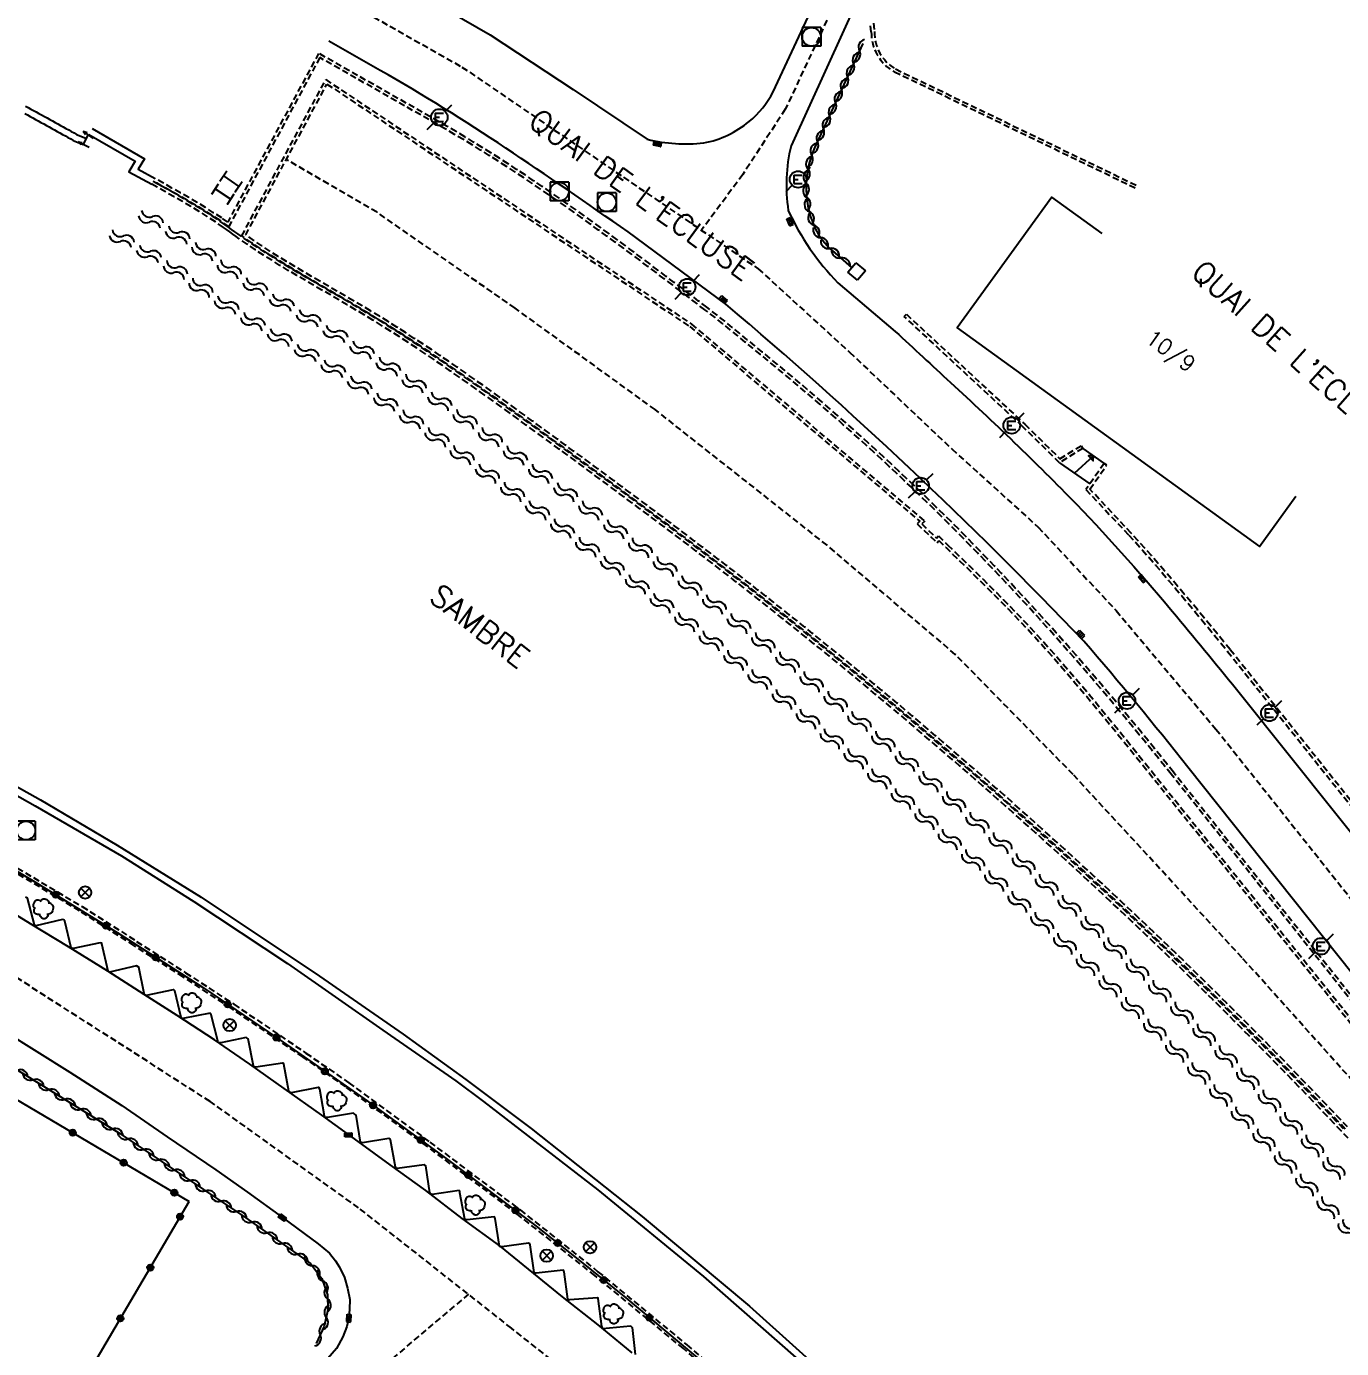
# Model space of a CAD drawing. Header units: millimetres. Extents: x 183999 to 185000, y 128000 to 129001.
# Drawn here: x 184209.9 to 184315.8, y 128751.6 to 128858.1 of the extents above; entities that cross this region are included whole.
import ezdxf
from ezdxf.enums import TextEntityAlignment as Align

# ---------------------------------------------------------------- set-up
doc = ezdxf.new("R2010")
doc.units = ezdxf.units.MM
doc.linetypes.add('DASHED', pattern=[0.75, 0.5, -0.25])
doc.layers.get('0').update_dxf_attribs({"linetype": 'CONTINUOUS'})
for name, color, linetype in [('W0001', 6, 'DASHED'), ('W0008', 7, 'CONTINUOUS'), ('W0100', 7, 'CONTINUOUS'), ('W0105', 7, 'CONTINUOUS'), ('W0112', 1, 'DASHED'), ('W0211', 2, 'CONTINUOUS'), ('W0300', 7, 'CONTINUOUS'), ('W0310', 3, 'CONTINUOUS'), ('W0322', 7, 'CONTINUOUS'), ('W0400', 7, 'CONTINUOUS'), ('W0420', 7, 'CONTINUOUS'), ('W0469', 7, 'CONTINUOUS'), ('W0471', 7, 'CONTINUOUS'), ('W0500', 5, 'DASHED'), ('W0511', 5, 'CONTINUOUS'), ('W0989', 7, 'CONTINUOUS'), ('W0991', 7, 'CONTINUOUS'), ('W1474', 7, 'CONTINUOUS')]:
    doc.layers.add(name, color=color, linetype=linetype)
doc.styles.get("Standard").update_dxf_attribs({"font": 'romans.shx', "width": 0.85})

# ---------------------------------------------------------------- blocks, each defined once
blk = doc.blocks.new('T471')
for p, q in [((-0.333334, 0.333334), (-0.333334, -0.333334)), ((-0.333334, 0.333334), (0.333334, 0.333334)), ((-0.333334, 0), (0, 0)), ((0.500001, 0.500001), (1.000002, 1.000002)), ((-0.500001, -0.500001), (-1.000002, -1.000002)), ((-0.333334, -0.333334), (0.333334, -0.333334))]:
    blk.add_line(p, q)
blk.add_ellipse((0, 0), major_axis=(0.471405, 0.471405), ratio=1, start_param=5.4977871438, end_param=11.780972451)
blk = doc.blocks.new('t112o')
at = {"color": 0, "linetype": 'Continuous'}
for p, q in [((-0.5, 0.5), (0.5, 0.5)), ((-0.5, -0.5), (-0.5, 0.5)), ((0.5, 0.5), (0.5, -0.5)), ((0.5, -0.5), (-0.5, -0.5))]:
    blk.add_line(p, q, dxfattribs=at)
blk = doc.blocks.new('T400')
for p, q in [((-0.15, 0.3), (0.15, 0.3)), ((-0.15, -0.25), (-0.15, 0.3)), ((-0.15, 0.15), (0.15, 0.15)), ((-0.15, 0), (0.15, 0)), ((0.15, 0.3), (0.15, -0.25)), ((-0.15, -0.15), (0.15, -0.15)), ((-0.15, -0.25), (-0.15, -0.3)), ((-0.15, -0.3), (0.15, -0.3)), ((0.15, -0.3), (0.15, -0.25))]:
    blk.add_line(p, q)
blk = doc.blocks.new('T420')
for p, q in [((0.75, 0.75), (-0.75, 0.75)), ((-0.75, 0.75), (-0.75, -0.75)), ((0.75, 0.75), (0.75, -0.75)), ((0.75, -0.75), (-0.75, -0.75))]:
    blk.add_line(p, q)
blk.add_ellipse((0, 0), major_axis=(-0.53, 0.53), ratio=1, start_param=3.926991, end_param=10.210176)
blk = doc.blocks.new('t310o')
at = {"color": 0, "linetype": 'Continuous'}
for centre, start, end in [((-0.5, 0.38), 216.8699, 323.1304), ((0.5, -0.37), 36.8699, 143.1303)]:
    blk.add_arc(centre, 0.625, start, end, dxfattribs=at)
blk = doc.blocks.new('t500o')
at = {"color": 0, "linetype": 'Continuous'}
for centre, start, end in [((-0.5, 0.625), 216.8699, 323.1301), ((0.5, -0.125), 36.8699, 143.1301), ((0.5, -0.625), 36.8699, 143.1301), ((-0.5, 0.125), 216.8699, 323.1301)]:
    blk.add_arc(centre, 0.625, start, end, dxfattribs=at)
blk = doc.blocks.new('t105o')
for p, q in [((-0.5, 0), (0.5, 0)), ((0.5, 0), (0.2, 0.1)), ((0.5, 0), (0.2, -0.1))]:
    blk.add_line(p, q)
blk = doc.blocks.new('T300')
for p, q in [((-0.8, 0.51), (-0.86, 0.34)), ((-0.86, 0.34), (-0.86, 0.17)), ((-0.86, 0.17), (-0.74, 0.06)), ((-0.69, 0.63), (-0.8, 0.51)), ((-0.8, -0.06), (-0.74, 0.06)), ((-0.74, 0.06), (-0.69, 0.11)), ((-0.57, 0.69), (-0.69, 0.63)), ((-0.46, 0.69), (-0.57, 0.69)), ((-0.29, 0.63), (-0.46, 0.69)), ((-0.29, 0.63), (-0.17, 0.74)), ((-0.23, 0.57), (-0.29, 0.63)), ((-0.17, 0.74), (-0.06, 0.8)), ((-0.06, 0.8), (0.06, 0.8)), ((0.06, 0.8), (0.23, 0.74)), ((0.23, 0.74), (0.34, 0.63)), ((0.34, 0.63), (0.4, 0.51)), ((0.46, 0.46), (0.34, 0.46)), ((0.4, 0.51), (0.4, 0.46)), ((0.57, 0.4), (0.46, 0.46)), ((0.57, 0.4), (0.69, 0.29)), ((0.69, 0.29), (0.74, 0.17)), ((0.74, 0.06), (0.69, -0.17)), ((0.74, 0.17), (0.74, 0.06)), ((-0.8, -0.17), (-0.8, -0.06)), ((-0.8, -0.23), (-0.8, -0.17)), ((-0.74, -0.34), (-0.8, -0.23)), ((-0.69, -0.4), (-0.74, -0.34)), ((-0.51, -0.46), (-0.69, -0.4)), ((-0.4, -0.46), (-0.51, -0.46)), ((-0.4, -0.46), (-0.34, -0.46)), ((-0.34, -0.46), (-0.34, -0.4)), ((-0.34, -0.51), (-0.34, -0.46)), ((-0.29, -0.63), (-0.34, -0.51)), ((-0.17, -0.74), (-0.29, -0.63)), ((-0.06, -0.8), (-0.17, -0.74)), ((0.06, -0.8), (-0.06, -0.8)), ((0.17, -0.74), (0.06, -0.8)), ((0.23, -0.69), (0.17, -0.74)), ((0.29, -0.46), (0.23, -0.46)), ((0.29, -0.63), (0.23, -0.69)), ((0.46, -0.4), (0.29, -0.46)), ((0.34, -0.51), (0.29, -0.63)), ((0.34, -0.51), (0.34, -0.46)), ((0.57, -0.34), (0.46, -0.4)), ((0.63, -0.29), (0.57, -0.34)), ((0.69, -0.17), (0.63, -0.29))]:
    blk.add_line(p, q)
blk = doc.blocks.new('T469')
at = {"color": 0, "linetype": 'Continuous', "flags": 128}
for points in [[(-0.35, 0.35), (0.35, -0.35)], [(-0.35, -0.35), (0.35, 0.35)]]:
    blk.add_lwpolyline(points, dxfattribs=at)
at = {"color": 0, "linetype": 'Continuous'}
blk.add_circle((0, 0), 0.5, dxfattribs=at)
blk = doc.blocks.new('t322o')
at = {"color": 0, "linetype": 'Continuous'}
for radius in [0.25, 0.15]:
    blk.add_circle((0, 0), radius, dxfattribs=at)
blk = doc.blocks.new('T1474')
at = {"color": 0, "linetype": 'Continuous', "flags": 128}
for points in [[(-0.75, -0.5), (-0.75, 0.5)], [(-0.75, 0), (0.75, 0)], [(0.75, 0), (0.75, -0.5), (0.75, 0.5)]]:
    blk.add_lwpolyline(points, dxfattribs=at)

msp = doc.modelspace()

# ---------------------------------------------------------------- linework, layer by layer
at = {"layer": 'W0001'}
for points in [[(184314.49, 128919.91), (184310.42, 128911.33), (184303.4, 128902.4), (184287.85, 128884.63), (184285.46, 128881.52), (184283.55, 128878.33), (184275.65, 128861.28), (184271.03, 128851.4), (184267.6, 128846.14), (184264.28, 128841.66)], [(184235.94, 128859.93), (184245, 128854.8), (184258.01, 128845.92), (184268.85, 128838.56), (184276.21, 128831.84), (184284.45, 128824.04), (184291.39, 128817.76), (184297.67, 128811.04), (184305.69, 128801.51), (184319.13, 128784.62), (184347.96, 128748.44), (184356.64, 128738.34), (184375.15, 128714.84), (184400.56, 128682.94), (184420.78, 128656.94), (184439.09, 128633.04), (184452.79, 128609.54), (184469.1, 128582.44), (184483.21, 128559.94), (184486.48, 128554.71)], [(184391.01, 128675.86), (184385.61, 128684.92), (184380.99, 128691.84), (184374.24, 128702.41), (184367.14, 128712.88), (184352.12, 128731.08), (184342.26, 128743.78), (184327.25, 128761.44), (184307.8, 128783.1), (184294.21, 128797.84), (184284.71, 128807.52), (184274.4, 128816.3), (184260.55, 128827.22), (184249.27, 128835.39), (184238.16, 128843.11), (184230.86, 128847.36)], [(184304.71, 128699.7), (184297.12, 128708.38), (184285.21, 128721.09), (184272.77, 128733.27), (184260.95, 128743.78), (184248.99, 128753.28), (184236.68, 128762.97), (184224.73, 128771.53), (184207.43, 128782.6), (184188.62, 128793.14), (184173.48, 128800.7), (184154.96, 128809.02), (184132.91, 128817.47), (184121.56, 128821.22), (184108.35, 128824.65), (184097.59, 128826.13), (184088.28, 128826.45), (184078.25, 128826), (184071.45, 128824.19), (184066.44, 128821.64), (184063.57, 128819.49)], [(184245.53, 128756.01), (184238.17, 128749.81), (184231.08, 128744.36), (184215.44, 128733.63), (184199.67, 128722.83), (184188.3, 128715.02), (184178.96, 128708.41), (184174.27, 128703.28), (184171.1, 128696.86), (184169.79, 128690.24), (184171.24, 128682.35), (184174.5, 128674.41), (184185.27, 128667.36), (184191.39, 128658.69), (184194.3, 128651.97), (184193.6, 128649.38), (184194.33, 128643.9)]]:
    msp.add_lwpolyline(points, dxfattribs=at)
at = {"layer": 'W0008', "flags": 128}
for points in [[(184237.6, 128862.98), (184247.27, 128857.38), (184253.95, 128853), (184259.92, 128848.98, 0.0854), (184264.47, 128848.69, 0.1283), (184268.11, 128850.42, 0.1117), (184270.04, 128852.8), (184274.38, 128862.08)], [(184277.12, 128860.81), (184271.49, 128848.46, 0.0985), (184271.27, 128843.26, 0.087), (184275.27, 128837.43), (184279.88, 128833.52, -0.0004), (184284.32, 128829.41, -0.014), (184294.47, 128819.61, -0.0174), (184302.53, 128810.59, -0.0041), (184307.66, 128804.33), (184369.07, 128727.46), (184393.76, 128697.41), (184395.97, 128694.64), (184425.19, 128657.15)], [(184340.79, 128749.06), (184353.8, 128732.84, 0.2807), (184355.1, 128732.6, 0.2195), (184356.21, 128733.43, 0.2705), (184356.03, 128735.27), (184354.53, 128737.14), (184353.11, 128736.06), (184319.18, 128778.68), (184303.43, 128798.43, 0.0121), (184295.06, 128808.58, 0.0264), (184266.25, 128835.72), (184258.37, 128841.52, 0.0062), (184248.52, 128848.28, 0.0171), (184238.42, 128854.53), (184234.29, 128856.88)]]:
    msp.add_lwpolyline(points, format="xyb", dxfattribs=at)
at = {"layer": 'W0008'}
for points in [[(184134.36, 128830.43), (184139.3, 128828.62), (184147.9, 128825.45), (184158.31, 128821.46), (184167.79, 128817.49), (184177.05, 128813.27), (184184.45, 128809.72), (184193.02, 128805.23), (184201.35, 128800.57), (184210.64, 128795.34), (184217.6, 128791.31), (184223.42, 128787.64), (184230.95, 128782.65), (184238.63, 128777.27), (184244.5, 128773.18), (184246.73, 128771.52), (184255.93, 128764.41), (184264.44, 128757.44), (184273.4, 128749.57), (184280.35, 128743.17), (184288.38, 128735.29), (184295.67, 128727.89), (184300.59, 128722.73), (184304.64, 128718.34)], [(184256.25, 128753.41), (184255.97, 128755.66), (184255.96, 128755.7), (184255.9, 128755.73), (184253.66, 128755.56), (184253.59, 128755.52), (184253.52, 128755.61), (184253.22, 128757.82), (184253.2, 128757.88), (184253.15, 128757.94), (184250.97, 128757.71), (184250.88, 128757.7), (184250.8, 128757.77), (184250.48, 128759.98), (184250.45, 128760.08), (184250.36, 128760.12), (184248.22, 128759.84), (184248.09, 128759.82), (184248.03, 128759.89), (184247.66, 128762.11), (184247.64, 128762.17), (184247.58, 128762.24), (184245.42, 128762.01), (184245.3, 128762), (184245.24, 128762.07), (184244.82, 128764.18), (184244.83, 128764.3), (184244.78, 128764.37), (184242.6, 128764.05), (184242.46, 128764.11), (184242.42, 128764.17), (184242.08, 128766.36), (184242, 128766.41), (184241.95, 128766.42), (184239.78, 128766.15), (184239.7, 128766.16), (184239.64, 128766.24), (184239.25, 128768.44), (184239.23, 128768.51), (184239.12, 128768.54), (184236.98, 128768.2), (184236.93, 128768.2), (184236.84, 128768.25), (184236.47, 128770.42), (184236.32, 128770.53), (184236.28, 128770.58), (184234.17, 128770.24), (184233.99, 128770.25), (184233.94, 128770.34), (184233.55, 128772.53), (184233.49, 128772.65), (184233.41, 128772.66), (184231.24, 128772.24), (184231.15, 128772.3), (184231.05, 128772.37), (184230.67, 128774.53), (184230.61, 128774.61), (184230.56, 128774.62), (184228.41, 128774.3), (184228.29, 128774.31), (184228.21, 128774.41), (184227.8, 128776.57), (184227.72, 128776.63), (184227.64, 128776.67), (184225.58, 128776.24), (184225.41, 128776.25), (184225.35, 128776.31), (184225.34, 128776.42), (184224.81, 128778.5), (184224.77, 128778.59), (184224.73, 128778.63), (184222.52, 128778.21), (184222.42, 128778.22), (184222.4, 128778.3), (184221.89, 128780.45), (184221.8, 128780.52), (184221.74, 128780.53), (184219.59, 128780.07), (184219.48, 128780.11), (184219.42, 128780.21), (184218.98, 128782.34), (184218.94, 128782.38), (184218.81, 128782.44), (184216.63, 128781.95), (184216.58, 128781.97), (184216.53, 128782.02), (184216.02, 128784.21), (184216, 128784.28), (184215.88, 128784.31), (184213.71, 128783.85), (184213.59, 128783.88), (184213.55, 128783.91), (184213.03, 128786.05), (184212.96, 128786.14), (184212.84, 128786.19), (184210.7, 128785.68), (184210.63, 128785.68), (184210.58, 128785.74), (184210.02, 128787.9), (184209.98, 128787.93), (184209.87, 128787.99)], [(184258.71, 128751.29), (184255.97, 128753.55), (184253.1, 128755.81), (184248.04, 128759.9), (184245.01, 128762.12), (184242.09, 128764.36), (184239.23, 128766.42), (184236.65, 128768.31), (184233.71, 128770.42), (184230.69, 128772.58), (184227.93, 128774.53), (184225.08, 128776.5), (184222.07, 128778.45), (184219.42, 128780.13), (184216.5, 128782.02), (184213.32, 128783.98), (184210.26, 128785.84), (184207.97, 128787.25)], [(184208.12, 128777.21), (184213.43, 128773.89), (184217.61, 128771.22), (184221.27, 128768.69), (184225.18, 128766.03), (184227.73, 128764.22), (184230.54, 128762.2), (184233.41, 128760.06), (184234.33, 128759.32), (184234.83, 128758.7), (184235.14, 128758.2), (184235.55, 128757.37), (184235.78, 128756.51), (184235.96, 128755.58), (184235.95, 128754.82), (184235.89, 128754.09), (184235.72, 128753.42), (184235.42, 128752.6), (184234.9, 128751.65), (184234.21, 128750.83), (184233.23, 128750.08), (184226.54, 128745.41), (184218.45, 128739.88), (184208.85, 128733.31)], [(184256.25, 128753.41), (184256.28, 128753.3), (184256.32, 128753.26), (184258.56, 128753.47), (184258.6, 128753.45), (184258.71, 128753.35), (184258.95, 128751.17)]]:
    msp.add_lwpolyline(points, dxfattribs=at)
at = {"layer": 'W0100'}
msp.add_line((184294.97, 128824.1), (184296.7, 128822.88), dxfattribs=at)
at = {"layer": 'W0100', "flags": 128}
for points in [[(184214.54, 128848.55), (184214.92, 128849.34)], [(184296.54, 128841.4), (184292.49, 128844.33), (184284.87, 128833.8), (184309.19, 128816.2), (184312.12, 128820.25)], [(184293.1, 128822.95), (184295.54, 128821.24)]]:
    msp.add_lwpolyline(points, dxfattribs=at)
at = {"layer": 'W0100'}
msp.add_lwpolyline([(184294.32, 128822.1), (184295.83, 128823.49), (184295.43, 128823.51), (184295.82, 128823.09), (184295.83, 128823.49)], dxfattribs=at)
at = {"layer": 'W0112'}
for points in [[(184299.19, 128845.05), (184279.78, 128854.42, -0.268623), (184277.95, 128857.63), (184277.88, 128858.33)], [(184278.14, 128858.33), (184278.2, 128857.65, 0.268909), (184279.9, 128854.64), (184299.29, 128845.28)]]:
    msp.add_lwpolyline(points, format="xyb", dxfattribs=at)
for points in [[(184337.81, 128752.96), (184302.08, 128797.89), (184301.57, 128798.52), (184301.06, 128799.16), (184300.55, 128799.79), (184300.04, 128800.42), (184299.52, 128801.05), (184299.01, 128801.68), (184298.49, 128802.31), (184297.97, 128802.93), (184297.44, 128803.55), (184296.92, 128804.18), (184296.39, 128804.8), (184295.87, 128805.41), (184295.34, 128806.03), (184294.8, 128806.65), (184294.27, 128807.26), (184293.73, 128807.87), (184293.19, 128808.48), (184292.65, 128809.09), (184292.11, 128809.69), (184291.56, 128810.29), (184291.02, 128810.9), (184290.47, 128811.5), (184289.92, 128812.09), (184289.36, 128812.69), (184288.81, 128813.28), (184288.25, 128813.87), (184287.69, 128814.46), (184287.11, 128815.06), (184286.53, 128815.66), (184285.95, 128816.26), (184285.37, 128816.85), (184284.78, 128817.44), (184284.19, 128818.03), (184283.6, 128818.62), (184283.01, 128819.2), (184282.41, 128819.78), (184281.81, 128820.36), (184281.21, 128820.94), (184280.61, 128821.51), (184280.01, 128822.08), (184279.4, 128822.65), (184278.79, 128823.22), (184278.18, 128823.78), (184277.56, 128824.34), (184276.94, 128824.9), (184276.32, 128825.45), (184275.7, 128826.01), (184275.08, 128826.56), (184274.45, 128827.1), (184273.82, 128827.65), (184273.23, 128828.16), (184272.63, 128828.66), (184272.03, 128829.17), (184271.44, 128829.67), (184270.84, 128830.17), (184270.23, 128830.67), (184269.63, 128831.17), (184269.03, 128831.67), (184268.42, 128832.16), (184267.81, 128832.66), (184267.21, 128833.15), (184266.6, 128833.65), (184265.99, 128834.14), (184265.39, 128834.63), (184264.56, 128835.26), (184263.9, 128835.76), (184263.25, 128836.26), (184262.59, 128836.76), (184261.94, 128837.26), (184261.28, 128837.76), (184260.62, 128838.25), (184259.97, 128838.75), (184259.31, 128839.24), (184258.65, 128839.73), (184257.99, 128840.22), (184257.33, 128840.71), (184256.67, 128841.19), (184256, 128841.68), (184255.34, 128842.16), (184254.67, 128842.64), (184254, 128843.11), (184253.33, 128843.59), (184252.66, 128844.06), (184251.98, 128844.52), (184251.31, 128844.98), (184250.63, 128845.44), (184249.95, 128845.9), (184249.26, 128846.35), (184248.58, 128846.8), (184247.89, 128847.24), (184247.2, 128847.68), (184246.5, 128848.11), (184245.81, 128848.54), (184245.11, 128848.96), (184244.4, 128849.38), (184243.69, 128849.8), (184242.98, 128850.2), (184233.55, 128855.56), (184226.23, 128841.96), (184225.53, 128842.44), (184224.88, 128842.86), (184224.22, 128843.27), (184223.56, 128843.68), (184222.89, 128844.07), (184222.21, 128844.46), (184221.53, 128844.84), (184220.85, 128845.22), (184220.17, 128845.6)], [(184344.5, 128744.95), (184302.27, 128798.04), (184301.76, 128798.68), (184301.25, 128799.32), (184300.74, 128799.95), (184300.23, 128800.58), (184299.72, 128801.21), (184299.2, 128801.84), (184298.68, 128802.47), (184298.16, 128803.09), (184297.64, 128803.72), (184297.11, 128804.34), (184296.58, 128804.96), (184296.06, 128805.58), (184295.52, 128806.19), (184294.99, 128806.81), (184294.46, 128807.42), (184293.92, 128808.04), (184293.38, 128808.64), (184292.84, 128809.25), (184292.29, 128809.86), (184291.75, 128810.46), (184291.2, 128811.07), (184290.65, 128811.67), (184290.1, 128812.26), (184289.54, 128812.86), (184288.99, 128813.45), (184288.43, 128814.04), (184287.87, 128814.63), (184287.29, 128815.24), (184286.71, 128815.83), (184286.13, 128816.43), (184285.54, 128817.03), (184284.96, 128817.62), (184284.37, 128818.21), (184283.78, 128818.79), (184283.18, 128819.38), (184282.59, 128819.96), (184281.99, 128820.54), (184281.39, 128821.12), (184280.78, 128821.69), (184280.18, 128822.26), (184279.57, 128822.83), (184278.96, 128823.4), (184278.34, 128823.96), (184277.73, 128824.53), (184277.11, 128825.08), (184276.49, 128825.64), (184275.87, 128826.19), (184275.24, 128826.74), (184274.61, 128827.29), (184273.98, 128827.84), (184273.39, 128828.35), (184272.79, 128828.85), (184272.2, 128829.36), (184271.6, 128829.86), (184270.99, 128830.36), (184270.39, 128830.86), (184269.79, 128831.36), (184269.18, 128831.86), (184268.58, 128832.36), (184267.97, 128832.85), (184267.36, 128833.35), (184266.76, 128833.84), (184266.15, 128834.33), (184265.54, 128834.83), (184264.71, 128835.46), (184264.05, 128835.96), (184263.4, 128836.46), (184262.74, 128836.96), (184262.09, 128837.46), (184261.43, 128837.95), (184260.77, 128838.45), (184260.12, 128838.95), (184259.46, 128839.44), (184258.8, 128839.93), (184258.14, 128840.42), (184257.48, 128840.91), (184256.81, 128841.4), (184256.15, 128841.88), (184255.48, 128842.36), (184254.81, 128842.84), (184254.15, 128843.32), (184253.47, 128843.79), (184252.8, 128844.26), (184252.13, 128844.73), (184251.45, 128845.19), (184250.77, 128845.65), (184250.09, 128846.11), (184249.4, 128846.56), (184248.71, 128847.01), (184248.02, 128847.45), (184247.33, 128847.89), (184246.63, 128848.32), (184245.94, 128848.75), (184245.23, 128849.18), (184244.53, 128849.6), (184243.82, 128850.01), (184243.11, 128850.42), (184233.46, 128855.9), (184226.14, 128842.32), (184225.67, 128842.65), (184225.01, 128843.07), (184224.35, 128843.49), (184223.69, 128843.89), (184223.01, 128844.29), (184222.34, 128844.68), (184221.65, 128845.06), (184220.97, 128845.44), (184220.29, 128845.82)], [(184316.11, 128769.31), (184315.55, 128769.9), (184314.98, 128770.5), (184314.42, 128771.09), (184313.85, 128771.68), (184313.28, 128772.27), (184312.71, 128772.86), (184312.14, 128773.45), (184311.57, 128774.04), (184311, 128774.62), (184310.43, 128775.21), (184309.85, 128775.79), (184309.28, 128776.38), (184308.7, 128776.96), (184308.12, 128777.54), (184307.54, 128778.12), (184306.96, 128778.7), (184306.38, 128779.28), (184305.8, 128779.85), (184305.22, 128780.43), (184304.63, 128781), (184304.05, 128781.57), (184303.46, 128782.15), (184302.87, 128782.72), (184302.28, 128783.29), (184301.69, 128783.85), (184301.1, 128784.42), (184300.51, 128784.98), (184299.92, 128785.54), (184299.33, 128786.1), (184298.74, 128786.66), (184298.15, 128787.22), (184297.55, 128787.78), (184296.96, 128788.33), (184296.36, 128788.88), (184295.76, 128789.44), (184295.16, 128789.99), (184294.56, 128790.54), (184293.96, 128791.09), (184293.36, 128791.64), (184292.75, 128792.18), (184292.15, 128792.73), (184291.54, 128793.27), (184290.94, 128793.82), (184290.33, 128794.36), (184289.72, 128794.9), (184289.11, 128795.44), (184288.5, 128795.98), (184287.89, 128796.52), (184287.28, 128797.05), (184286.67, 128797.59), (184286.05, 128798.12), (184285.44, 128798.66), (184284.82, 128799.19), (184284.2, 128799.72), (184283.59, 128800.25), (184282.97, 128800.78), (184282.35, 128801.31), (184281.73, 128801.84), (184281.11, 128802.36), (184280.49, 128802.88), (184279.88, 128803.4), (184279.26, 128803.91), (184278.65, 128804.43), (184278.03, 128804.94), (184277.42, 128805.45), (184276.8, 128805.97), (184276.18, 128806.48), (184275.56, 128806.98), (184274.94, 128807.49), (184274.32, 128808), (184273.69, 128808.5), (184273.07, 128809.01), (184272.45, 128809.51), (184271.82, 128810.01), (184271.19, 128810.52), (184270.57, 128811.01), (184269.94, 128811.51), (184269.31, 128812.01), (184268.68, 128812.51), (184268.05, 128813), (184267.42, 128813.49), (184266.78, 128813.98), (184266.14, 128814.48), (184265.5, 128814.97), (184264.86, 128815.46), (184264.22, 128815.95), (184263.58, 128816.44), (184262.93, 128816.93), (184262.29, 128817.42), (184261.64, 128817.91), (184261, 128818.39), (184260.35, 128818.88), (184259.7, 128819.36), (184259.05, 128819.84), (184258.4, 128820.32), (184257.75, 128820.81), (184257.1, 128821.29), (184256.45, 128821.77), (184255.8, 128822.25), (184255.15, 128822.73), (184254.5, 128823.2), (184253.84, 128823.68), (184253.19, 128824.16), (184252.54, 128824.64), (184251.88, 128825.12), (184251.21, 128825.61), (184250.54, 128826.1), (184249.87, 128826.59), (184249.2, 128827.07), (184248.52, 128827.56), (184247.85, 128828.05), (184247.17, 128828.53), (184246.5, 128829.01), (184245.82, 128829.49), (184245.14, 128829.97), (184244.46, 128830.44), (184243.77, 128830.91), (184243.09, 128831.38), (184242.4, 128831.84), (184241.71, 128832.3), (184241.02, 128832.76), (184240.32, 128833.21), (184239.62, 128833.65), (184238.92, 128834.09), (184238.21, 128834.53), (184237.51, 128834.96), (184236.83, 128835.36), (184236.16, 128835.76), (184235.48, 128836.15), (184234.8, 128836.55), (184234.12, 128836.94), (184233.44, 128837.33), (184232.76, 128837.73), (184232.09, 128838.13), (184231.41, 128838.53), (184230.74, 128838.94), (184230.07, 128839.35), (184229.41, 128839.77), (184228.75, 128840.2), (184228.09, 128840.64), (184227.27, 128841.21), (184234.04, 128853.79), (184263.48, 128834.11), (184282.26, 128818.23), (184282.02, 128818.02), (184283.21, 128816.88), (184283.35, 128817.06), (184284.11, 128816.32), (184284.68, 128815.78), (184285.24, 128815.23), (184285.8, 128814.69), (184286.36, 128814.14), (184286.92, 128813.59), (184287.47, 128813.04), (184288.03, 128812.49), (184288.58, 128811.93), (184289.13, 128811.37), (184289.67, 128810.81), (184290.21, 128810.25), (184290.75, 128809.68), (184291.29, 128809.09), (184291.83, 128808.5), (184292.36, 128807.91), (184292.89, 128807.32), (184293.41, 128806.72), (184293.93, 128806.12), (184294.45, 128805.52), (184294.97, 128804.91), (184295.48, 128804.3), (184295.99, 128803.69), (184296.49, 128803.08), (184297, 128802.46), (184297.5, 128801.85), (184298, 128801.23), (184298.51, 128800.61), (184299, 128799.99), (184299.5, 128799.38), (184300, 128798.76), (184300.5, 128798.14), (184318.22, 128776.15)], [(184316.29, 128769.48), (184315.73, 128770.07), (184315.16, 128770.67), (184314.6, 128771.26), (184314.03, 128771.85), (184313.46, 128772.44), (184312.89, 128773.03), (184312.32, 128773.62), (184311.75, 128774.21), (184311.18, 128774.8), (184310.61, 128775.38), (184310.03, 128775.97), (184309.46, 128776.55), (184308.88, 128777.13), (184308.3, 128777.72), (184307.72, 128778.3), (184307.14, 128778.87), (184306.56, 128779.45), (184305.98, 128780.03), (184305.39, 128780.61), (184304.81, 128781.18), (184304.22, 128781.75), (184303.64, 128782.32), (184303.05, 128782.9), (184302.46, 128783.47), (184301.87, 128784.03), (184301.28, 128784.6), (184300.69, 128785.16), (184300.1, 128785.72), (184299.5, 128786.29), (184298.91, 128786.84), (184298.32, 128787.4), (184297.72, 128787.96), (184297.13, 128788.51), (184296.53, 128789.07), (184295.93, 128789.62), (184295.33, 128790.17), (184294.73, 128790.72), (184294.13, 128791.27), (184293.53, 128791.82), (184292.92, 128792.37), (184292.32, 128792.91), (184291.71, 128793.46), (184291.11, 128794), (184290.5, 128794.54), (184289.89, 128795.09), (184289.28, 128795.63), (184288.67, 128796.17), (184288.06, 128796.7), (184287.44, 128797.24), (184286.83, 128797.78), (184286.22, 128798.31), (184285.6, 128798.85), (184284.98, 128799.38), (184284.37, 128799.91), (184283.75, 128800.44), (184283.13, 128800.97), (184282.51, 128801.5), (184281.89, 128802.03), (184281.27, 128802.56), (184280.65, 128803.07), (184280.04, 128803.59), (184279.42, 128804.11), (184278.81, 128804.62), (184278.19, 128805.13), (184277.57, 128805.65), (184276.96, 128806.16), (184276.34, 128806.67), (184275.72, 128807.18), (184275.1, 128807.69), (184274.47, 128808.19), (184273.85, 128808.7), (184273.23, 128809.2), (184272.6, 128809.71), (184271.98, 128810.21), (184271.35, 128810.71), (184270.72, 128811.21), (184270.09, 128811.71), (184269.46, 128812.21), (184268.83, 128812.7), (184268.2, 128813.2), (184267.57, 128813.69), (184266.94, 128814.18), (184266.3, 128814.68), (184265.66, 128815.17), (184265.01, 128815.66), (184264.37, 128816.15), (184263.73, 128816.64), (184263.08, 128817.13), (184262.44, 128817.62), (184261.79, 128818.11), (184261.14, 128818.59), (184260.5, 128819.08), (184259.85, 128819.56), (184259.2, 128820.04), (184258.55, 128820.53), (184257.9, 128821.01), (184257.25, 128821.49), (184256.6, 128821.97), (184255.95, 128822.45), (184255.3, 128822.93), (184254.64, 128823.41), (184253.99, 128823.88), (184253.34, 128824.36), (184252.69, 128824.84), (184252.03, 128825.32), (184251.36, 128825.81), (184250.69, 128826.3), (184250.02, 128826.79), (184249.34, 128827.28), (184248.67, 128827.76), (184247.99, 128828.25), (184247.32, 128828.73), (184246.64, 128829.21), (184245.96, 128829.69), (184245.28, 128830.17), (184244.6, 128830.65), (184243.91, 128831.12), (184243.23, 128831.58), (184242.54, 128832.05), (184241.85, 128832.51), (184241.15, 128832.96), (184240.46, 128833.42), (184239.76, 128833.86), (184239.05, 128834.31), (184238.35, 128834.74), (184237.63, 128835.17), (184236.96, 128835.58), (184236.28, 128835.97), (184235.61, 128836.37), (184234.93, 128836.76), (184234.25, 128837.15), (184233.57, 128837.55), (184232.89, 128837.94), (184232.21, 128838.34), (184231.54, 128838.74), (184230.87, 128839.15), (184230.2, 128839.56), (184229.54, 128839.98), (184228.89, 128840.41), (184228.24, 128840.84), (184227.59, 128841.29), (184234.13, 128853.43), (184263.33, 128833.91), (184281.87, 128818.23), (184281.64, 128818.03), (184283.25, 128816.51), (184283.38, 128816.68), (184283.94, 128816.14), (184284.5, 128815.6), (184285.06, 128815.05), (184285.63, 128814.51), (184286.18, 128813.96), (184286.74, 128813.41), (184287.3, 128812.86), (184287.85, 128812.31), (184288.4, 128811.76), (184288.95, 128811.2), (184289.49, 128810.64), (184290.03, 128810.07), (184290.57, 128809.51), (184291.11, 128808.92), (184291.64, 128808.34), (184292.17, 128807.75), (184292.7, 128807.15), (184293.22, 128806.56), (184293.74, 128805.96), (184294.26, 128805.35), (184294.77, 128804.75), (184295.29, 128804.14), (184295.79, 128803.53), (184296.3, 128802.92), (184296.81, 128802.3), (184297.31, 128801.69), (184297.81, 128801.07), (184298.31, 128800.46), (184298.81, 128799.84), (184299.31, 128799.22), (184299.81, 128798.6), (184300.31, 128797.98), (184318.02, 128775.99)], [(184315.96, 128769.33), (184315.39, 128769.93), (184314.83, 128770.52), (184314.26, 128771.12), (184313.69, 128771.71), (184313.12, 128772.3), (184312.56, 128772.89), (184311.98, 128773.48), (184311.41, 128774.07), (184310.84, 128774.66), (184310.27, 128775.24), (184309.69, 128775.83), (184309.12, 128776.41), (184308.54, 128776.99), (184307.96, 128777.58), (184307.38, 128778.16), (184306.8, 128778.74), (184306.22, 128779.31), (184305.63, 128779.89), (184305.05, 128780.47), (184304.47, 128781.04), (184303.88, 128781.62), (184303.29, 128782.19), (184302.7, 128782.76), (184302.11, 128783.33), (184301.52, 128783.9), (184300.93, 128784.47), (184300.34, 128785.03), (184299.75, 128785.59), (184299.16, 128786.15), (184298.56, 128786.71), (184297.97, 128787.27), (184297.37, 128787.82), (184296.78, 128788.38), (184296.18, 128788.93), (184295.58, 128789.49), (184294.98, 128790.04), (184294.38, 128790.59), (184293.78, 128791.14), (184293.18, 128791.69), (184292.57, 128792.24), (184291.97, 128792.78), (184291.36, 128793.33), (184290.75, 128793.87), (184290.15, 128794.41), (184289.54, 128794.96), (184288.93, 128795.5), (184288.32, 128796.04), (184287.7, 128796.58), (184287.09, 128797.11), (184286.48, 128797.65), (184285.86, 128798.18), (184285.25, 128798.72), (184284.63, 128799.25), (184284.01, 128799.78), (184283.39, 128800.32), (184282.77, 128800.85), (184282.15, 128801.37), (184281.53, 128801.9), (184280.91, 128802.43), (184280.3, 128802.95), (184279.68, 128803.46), (184279.07, 128803.98), (184278.45, 128804.5), (184277.83, 128805.01), (184277.22, 128805.52), (184276.6, 128806.03), (184275.98, 128806.54), (184275.36, 128807.05), (184274.74, 128807.56), (184274.11, 128808.07), (184273.49, 128808.58), (184272.87, 128809.08), (184272.24, 128809.59), (184271.62, 128810.09), (184270.99, 128810.59), (184270.36, 128811.09), (184269.73, 128811.59), (184269.1, 128812.09), (184268.47, 128812.58), (184267.84, 128813.08), (184267.21, 128813.57), (184266.57, 128814.06), (184265.93, 128814.56), (184265.29, 128815.05), (184264.65, 128815.54), (184264, 128816.04), (184263.36, 128816.53), (184262.72, 128817.01), (184262.07, 128817.5), (184261.42, 128817.99), (184260.78, 128818.47), (184260.13, 128818.96), (184259.48, 128819.44), (184258.83, 128819.93), (184258.18, 128820.41), (184257.53, 128820.89), (184256.88, 128821.37), (184256.23, 128821.85), (184255.58, 128822.33), (184254.93, 128822.81), (184254.27, 128823.29), (184253.62, 128823.77), (184252.97, 128824.25), (184252.31, 128824.73), (184251.66, 128825.2), (184250.99, 128825.69), (184250.32, 128826.18), (184249.65, 128826.67), (184248.97, 128827.16), (184248.3, 128827.65), (184247.62, 128828.14), (184246.95, 128828.62), (184246.27, 128829.1), (184245.59, 128829.58), (184244.91, 128830.06), (184244.22, 128830.53), (184243.54, 128831.01), (184242.85, 128831.47), (184242.16, 128831.94), (184241.47, 128832.4), (184240.77, 128832.86), (184240.07, 128833.31), (184239.37, 128833.76), (184238.67, 128834.2), (184237.96, 128834.64), (184237.24, 128835.07), (184236.57, 128835.47), (184235.89, 128835.87), (184235.21, 128836.27), (184234.53, 128836.66), (184233.86, 128837.05), (184233.18, 128837.45), (184232.5, 128837.84), (184231.82, 128838.24), (184231.15, 128838.64), (184230.48, 128839.04), (184229.82, 128839.46), (184229.16, 128839.87), (184228.51, 128840.3), (184227.86, 128840.73), (184227.22, 128841.18), (184226.96, 128841.36), (184226.71, 128841.54), (184226.45, 128841.73), (184226.2, 128841.91), (184225.93, 128842.1), (184225.29, 128842.54), (184224.63, 128842.97), (184223.97, 128843.38), (184223.29, 128843.79), (184222.62, 128844.19), (184221.94, 128844.58), (184221.26, 128844.96), (184220.57, 128845.34), (184220.15, 128845.58)], [(184316.34, 128768.57), (184315.78, 128769.16), (184315.21, 128769.76), (184314.65, 128770.35), (184314.08, 128770.94), (184313.51, 128771.54), (184312.95, 128772.13), (184312.38, 128772.72), (184311.81, 128773.31), (184311.23, 128773.89), (184310.66, 128774.48), (184310.09, 128775.07), (184309.51, 128775.65), (184308.94, 128776.23), (184308.36, 128776.82), (184307.78, 128777.4), (184307.2, 128777.98), (184306.62, 128778.56), (184306.04, 128779.14), (184305.46, 128779.71), (184304.88, 128780.29), (184304.29, 128780.86), (184303.7, 128781.44), (184303.12, 128782.01), (184302.53, 128782.58), (184301.94, 128783.15), (184301.35, 128783.72), (184300.76, 128784.28), (184300.17, 128784.85), (184299.58, 128785.41), (184298.99, 128785.97), (184298.39, 128786.53), (184297.8, 128787.08), (184297.2, 128787.64), (184296.61, 128788.2), (184296.01, 128788.75), (184295.41, 128789.3), (184294.81, 128789.86), (184294.21, 128790.41), (184293.61, 128790.96), (184293.01, 128791.5), (184292.4, 128792.05), (184291.8, 128792.6), (184291.19, 128793.14), (184290.59, 128793.69), (184289.98, 128794.23), (184289.37, 128794.77), (184288.76, 128795.31), (184288.15, 128795.85), (184287.54, 128796.39), (184286.93, 128796.92), (184286.31, 128797.46), (184285.7, 128798), (184285.08, 128798.53), (184284.47, 128799.06), (184283.85, 128799.59), (184283.23, 128800.13), (184282.61, 128800.65), (184281.99, 128801.18), (184281.37, 128801.71), (184280.75, 128802.24), (184280.14, 128802.76), (184279.52, 128803.27), (184278.91, 128803.79), (184278.29, 128804.3), (184277.67, 128804.82), (184277.06, 128805.33), (184276.44, 128805.84), (184275.82, 128806.35), (184275.2, 128806.86), (184274.58, 128807.37), (184273.96, 128807.88), (184273.33, 128808.38), (184272.71, 128808.89), (184272.08, 128809.39), (184271.46, 128809.89), (184270.83, 128810.39), (184270.2, 128810.89), (184269.58, 128811.39), (184268.95, 128811.89), (184268.32, 128812.39), (184267.68, 128812.88), (184267.05, 128813.37), (184266.42, 128813.87), (184265.78, 128814.36), (184265.14, 128814.85), (184264.5, 128815.35), (184263.85, 128815.84), (184263.21, 128816.33), (184262.57, 128816.81), (184261.92, 128817.3), (184261.27, 128817.79), (184260.63, 128818.27), (184259.98, 128818.76), (184259.33, 128819.24), (184258.68, 128819.73), (184258.03, 128820.21), (184257.38, 128820.69), (184256.73, 128821.17), (184256.08, 128821.65), (184255.43, 128822.13), (184254.78, 128822.61), (184254.13, 128823.09), (184253.47, 128823.57), (184252.82, 128824.05), (184252.17, 128824.52), (184251.51, 128825), (184250.84, 128825.49), (184250.17, 128825.98), (184249.5, 128826.47), (184248.83, 128826.96), (184248.15, 128827.45), (184247.48, 128827.93), (184246.8, 128828.42), (184246.12, 128828.9), (184245.44, 128829.38), (184244.76, 128829.85), (184244.08, 128830.33), (184243.4, 128830.8), (184242.71, 128831.27), (184242.02, 128831.73), (184241.33, 128832.19), (184240.63, 128832.65), (184239.94, 128833.1), (184239.24, 128833.55), (184238.53, 128833.99), (184237.83, 128834.43), (184237.12, 128834.86), (184236.44, 128835.26), (184235.77, 128835.66), (184235.09, 128836.05), (184234.41, 128836.45), (184233.73, 128836.84), (184233.05, 128837.23), (184232.37, 128837.63), (184231.7, 128838.02), (184231.02, 128838.42), (184230.35, 128838.83), (184229.69, 128839.24), (184229.02, 128839.66), (184228.37, 128840.09), (184227.72, 128840.53), (184227.07, 128840.97), (184226.82, 128841.16), (184226.56, 128841.34), (184226.31, 128841.52), (184226.05, 128841.71), (184225.79, 128841.89), (184225.15, 128842.33), (184224.5, 128842.76), (184223.84, 128843.17), (184223.17, 128843.57), (184222.5, 128843.97), (184221.82, 128844.36), (184221.14, 128844.74), (184220.45, 128845.12), (184220.03, 128845.36)], [(184319.8, 128791.68), (184306.83, 128807.91), (184306.31, 128808.56), (184305.79, 128809.2), (184305.26, 128809.84), (184304.73, 128810.48), (184304.2, 128811.12), (184303.67, 128811.75), (184303.14, 128812.38), (184302.6, 128813.02), (184302.08, 128813.63), (184301.56, 128814.25), (184301.03, 128814.86), (184300.5, 128815.48), (184299.97, 128816.08), (184299.42, 128816.68), (184298.87, 128817.28), (184295.55, 128820.82), (184296.9, 128822.74), (184296.7, 128822.88), (184295.23, 128820.79), (184298.69, 128817.11), (184299.24, 128816.52), (184299.78, 128815.92), (184300.31, 128815.31), (184300.84, 128814.7), (184301.37, 128814.09), (184301.89, 128813.47), (184302.41, 128812.86), (184302.95, 128812.22), (184303.48, 128811.59), (184304.01, 128810.96), (184304.54, 128810.32), (184305.07, 128809.68), (184305.59, 128809.04), (184306.12, 128808.4), (184306.63, 128807.76), (184319.76, 128791.33)], [(184207.28, 128791.47), (184214.42, 128787.22), (184218.81, 128784.42), (184222.75, 128781.9), (184226.64, 128779.36), (184232.44, 128775.43), (184235.88, 128773.04), (184242.41, 128768.26), (184249.7, 128762.79), (184255.95, 128757.83), (184263.09, 128751.95), (184269.05, 128746.82), (184274.42, 128741.99), (184280.93, 128735.94), (184286.63, 128730.43), (184291.96, 128725.05), (184295.9, 128720.86), (184299.52, 128716.8), (184303.99, 128711.59), (184310.22, 128703.99), (184310.79, 128703.27)], [(184310.45, 128703.05), (184309.91, 128703.75), (184303.69, 128711.34), (184299.22, 128716.53), (184295.61, 128720.59), (184291.67, 128724.77), (184286.35, 128730.15), (184280.65, 128735.65), (184274.15, 128741.7), (184268.79, 128746.51), (184262.83, 128751.64), (184255.7, 128757.52), (184249.45, 128762.47), (184242.17, 128767.94), (184235.64, 128772.71), (184232.21, 128775.1), (184226.42, 128779.03), (184222.54, 128781.57), (184218.59, 128784.08), (184214.21, 128786.88), (184207.08, 128791.12)]]:
    msp.add_lwpolyline(points, dxfattribs=at)
msp.add_lwpolyline([(184294.97, 128824.1), (184293.1, 128822.95), (184290.13, 128825.87), (184280.61, 128834.71), (184280.78, 128834.9), (184290.3, 128826.05), (184293.14, 128823.27), (184294.84, 128824.31)], close=True, dxfattribs=at)
at = {"layer": 'W0211'}
msp.add_lwpolyline([(184134.58, 128831), (184141.8, 128828.34), (184150.24, 128825.21), (184158.94, 128821.85), (184168.47, 128817.77), (184178.53, 128813.27), (184188.06, 128808.5), (184193.78, 128805.44), (184202.98, 128800.35), (184211.08, 128795.82), (184217.25, 128792.17), (184224.01, 128787.98), (184233.54, 128781.61), (184240.27, 128776.94), (184245.3, 128773.3), (184250.57, 128769.36), (184259.51, 128762.27), (184268.14, 128755.05), (184275.88, 128748.1), (184283.04, 128741.39), (184290.48, 128734.1), (184296.39, 128728.03), (184300.8, 128723.35), (184305.83, 128717.89)], dxfattribs=at)
at = {"layer": 'W0310', "flags": 128}
msp.add_lwpolyline([(184277.26, 128856.69), (184273.39, 128848.3, 0.1138), (184272.71, 128844.89, 0.0965), (184273.32, 128842.07, 0.109), (184274.6, 128840.23), (184276.36, 128838.66)], format="xyb", dxfattribs=at)
at = {"layer": 'W0310'}
msp.add_lwpolyline([(184204.52, 128776.95), (184217.38, 128769), (184227.6, 128762.16), (184232.81, 128758.5), (184233.71, 128757.28), (184234.17, 128755.96), (184234.2, 128754.77), (184233.91, 128753.45), (184233.25, 128752.05)], dxfattribs=at)
at = {"layer": 'W0322'}
msp.add_line((184206.7, 128735.63), (184223.03, 128763.49), dxfattribs=at)
for points in [[(184081.43, 128831.58), (184089.52, 128832.1), (184093.52, 128832.2), (184095.52, 128832.2), (184097.54, 128832.15), (184103.52, 128831.83), (184109.47, 128831.26), (184113.36, 128830.7), (184117.34, 128829.92), (184121.24, 128829), (184130.25, 128826.11), (184138.38, 128823.29), (184147.85, 128819.76), (184157.44, 128815.93), (184166.17, 128812.2), (184177.06, 128807.19), (184185.99, 128802.7), (184196.67, 128797.11), (184205.43, 128792.27), (184210.62, 128789.22), (184217.45, 128784.99), (184224.18, 128780.67)], [(184075.8, 128812.82), (184077.28, 128819.8), (184089.11, 128817.54), (184110.21, 128813.35), (184124.52, 128812.04), (184154.61, 128800.45), (184171.27, 128793.91), (184183.06, 128786.82), (184198.49, 128777.98), (184223.03, 128763.49)], [(184224.18, 128780.68), (184230.06, 128776.68), (184237.36, 128771.58), (184243.84, 128766.86), (184250.85, 128761.61)], [(184250.85, 128761.61), (184254.47, 128758.73), (184258.19, 128755.73), (184265.78, 128749.38), (184271.71, 128744.04), (184279.09, 128737.27), (184286.33, 128730.35), (184293.28, 128723.18), (184300.17, 128715.91), (184306.85, 128708.48), (184311.09, 128703.47)]]:
    msp.add_lwpolyline(points, dxfattribs=at)
at = {"layer": 'W0511', "flags": 128}
for points in [[(184209.8, 128851.06), (184210.02, 128850.94), (184210.24, 128850.82), (184210.46, 128850.7), (184210.68, 128850.58), (184210.89, 128850.46), (184211.11, 128850.34), (184211.33, 128850.22), (184211.55, 128850.1), (184211.76, 128849.98), (184211.98, 128849.86), (184212.2, 128849.74), (184212.41, 128849.62), (184212.63, 128849.5), (184212.85, 128849.37), (184213.07, 128849.25), (184213.28, 128849.13), (184213.5, 128849.01), (184213.71, 128848.89), (184214.5, 128848.57)], [(184209.85, 128851.66), (184210.07, 128851.54), (184210.29, 128851.42), (184210.5, 128851.3), (184210.72, 128851.19), (184210.94, 128851.07), (184211.16, 128850.95), (184211.38, 128850.82), (184211.6, 128850.7), (184211.81, 128850.58), (184212.03, 128850.46), (184212.25, 128850.34), (184212.47, 128850.22), (184212.68, 128850.1), (184212.9, 128849.98), (184213.12, 128849.86), (184213.34, 128849.73), (184213.55, 128849.61), (184213.77, 128849.49), (184213.96, 128849.38), (184214.71, 128849.08)], [(184215.23, 128849.86), (184219.43, 128847.42), (184218.94, 128846.57), (184220.29, 128845.82)], [(184214.95, 128849.38), (184218.68, 128847.22), (184218.19, 128846.37), (184220.03, 128845.36)]]:
    msp.add_lwpolyline(points, dxfattribs=at)

# ---------------------------------------------------------------- block references
at = {"layer": 'W0105'}
for p, rotation in [((184214.92, 128849.34), 144.5664626290646), ((184214.54, 128848.55), 152.5447583044757)]:
    msp.add_blockref('t105o', p, dxfattribs=dict(at, rotation=rotation))
at = {"layer": 'W0112', "rotation": 320.2096436353336}
msp.add_blockref('t112o', (184276.78, 128838.34), dxfattribs=at)
at = {"layer": 'W0300'}
for p in [(184211.35, 128787.04), (184223.27, 128779.47), (184234.97, 128771.59), (184246.11, 128763.19), (184257.23, 128754.43)]:
    msp.add_blockref('T300', p, dxfattribs=at)
at = {"layer": 'W0310'}
for p, rotation in [((184276.51, 128855.06), 245.2337369922675), ((184276.99, 128856.11), 245.2337369922675), ((184276.03, 128854.01), 245.2337369922675), ((184275.54, 128852.97), 245.2337369922675), ((184275.06, 128851.92), 245.2337369922675), ((184274.58, 128850.87), 245.2337369922675), ((184274.09, 128849.82), 245.2337369922675), ((184273.61, 128848.77), 245.2337369922675), ((184273.15, 128847.71), 250.4321062143212), ((184272.85, 128846.6), 258.9845309757864), ((184272.71, 128845.45), 267.5369557372516), ((184272.75, 128844.3), 275.7185803771117), ((184272.95, 128843.16), 284.4909215821881), ((184273.32, 128842.07), 292.2600896967178), ((184273.87, 128841.06), 304.9655165657695), ((184274.63, 128840.19), 318.5045103751126), ((184275.5, 128839.43), 318.5045103751126), ((184209.2, 128774.05), 328.2821531275362), ((184210.48, 128773.27), 328.2821531275362), ((184211.75, 128772.48), 328.2821531275362), ((184213.03, 128771.69), 328.2821531275362), ((184214.3, 128770.9), 328.2821531275362), ((184215.58, 128770.11), 328.2821531275362), ((184216.86, 128769.32), 328.2821531275362), ((184218.11, 128768.51), 326.2117368161256), ((184219.36, 128767.67), 326.2117368161256), ((184220.61, 128766.84), 326.2117368161256), ((184221.86, 128766.01), 326.2117368161256), ((184223.1, 128765.17), 326.2117368161256), ((184224.35, 128764.34), 326.2117368161256), ((184225.6, 128763.5), 326.2117368161256), ((184226.84, 128762.67), 326.2117368161256), ((184228.08, 128761.82), 324.8922004413898), ((184229.31, 128760.96), 324.8922004413898), ((184230.54, 128760.1), 324.8922004413898), ((184231.76, 128759.24), 324.8922004413898), ((184232.94, 128758.32), 306.4612024532584), ((184233.78, 128757.09), 289.1219144429406), ((184234.18, 128755.65), 271.7822770456438), ((184234.07, 128754.17), 257.5354949528496), ((184233.58, 128752.76), 244.6082902111788)]:
    msp.add_blockref('t310o', p, dxfattribs=dict(at, rotation=rotation))
at = {"layer": 'W0322'}
for p, rotation in [((184212.3, 128788.18), 328.2552006341712), ((184216.34, 128785.68), 328.2552006341712), ((184220.35, 128783.13), 327.2995604142599), ((184226.14, 128779.35), 325.8165801099645), ((184230.07, 128776.68), 325.0316515060164), ((184233.96, 128773.96), 325.0316515060164), ((184237.85, 128771.22), 323.9747843635731), ((184213.67, 128769.02), 329.4259100394522), ((184241.69, 128768.43), 323.9747843635731), ((184217.76, 128766.6), 329.4259100394522), ((184245.51, 128765.61), 323.1250330645332), ((184221.85, 128764.19), 329.4259100394522), ((184222.31, 128762.26), 59.62276298799793), ((184249.31, 128762.76), 323.1250330645332), ((184252.71, 128760.13), 321.527781326557), ((184219.91, 128758.16), 59.62276298799793), ((184256.41, 128757.16), 321.0464317780875), ((184217.5, 128754.07), 59.62276298799793), ((184260.08, 128754.14), 320.1054738509004)]:
    msp.add_blockref('t322o', p, dxfattribs=dict(at, rotation=rotation))
at = {"layer": 'W0400'}
for p, rotation in [((184260.74, 128848.6), 78.09284811312845), ((184271.4, 128842.35), 21.85852705144748), ((184266.04, 128836.09), 49.84256456642918), ((184299.76, 128813.61), 39.52762639259207), ((184294.82, 128809.15), 43.9664347338901), ((184235.86, 128768.83), 90), ((184230.54, 128762.2), 54.19927978515624), ((184235.89, 128754.09), 355.4262695312499)]:
    msp.add_blockref('T400', p, dxfattribs=dict(at, rotation=rotation))
at = {"layer": 'W0420'}
for p in [(184273.13, 128857.23), (184252.84, 128844.77), (184256.66, 128843.91), (184209.9, 128793.34)]:
    msp.add_blockref('T420', p, dxfattribs=at)
at = {"layer": 'W0469'}
for p in [(184214.66, 128788.35), (184226.3, 128777.68), (184255.31, 128759.8), (184251.82, 128759.12)]:
    msp.add_blockref('T469', p, dxfattribs=at)
at = {"layer": 'W0471'}
for p in [(184243.18, 128850.75), (184272.06, 128845.75), (184263.13, 128837.09), (184289.26, 128825.95), (184281.93, 128821.09), (184298.54, 128803.79), (184310, 128802.81), (184314.16, 128784.02)]:
    msp.add_blockref('T471', p, dxfattribs=at)
at = {"layer": 'W0500'}
for p, rotation in [((184219.96, 128842.54), 150.5751628910231), ((184217.62, 128840.98), 151.0229543144008), ((184222.12, 128841.28), 148.7869249165438), ((184219.8, 128839.75), 150.1305015530326), ((184224.23, 128839.93), 145.6620897332132), ((184221.94, 128838.46), 146.8621687532645), ((184226.27, 128838.49), 145.1762937171942), ((184223.99, 128837.03), 144.5279046200739), ((184228.36, 128837.12), 148.2650899215855), ((184226.06, 128835.63), 146.9184896043992), ((184230.5, 128835.83), 149.5548225039526), ((184228.18, 128834.3), 148.7918250705883), ((184232.66, 128834.57), 149.9653074111831), ((184230.33, 128833.03), 149.7877189917043), ((184234.82, 128833.31), 149.5159411609897), ((184232.5, 128831.78), 149.9164533591977), ((184236.96, 128832.02), 148.2840755519155), ((184239.07, 128830.68), 147.0617170833628), ((184234.65, 128830.51), 148.7312174442284), ((184236.77, 128829.19), 147.4499965045765), ((184241.16, 128829.3), 146.0440917530894), ((184238.87, 128827.82), 146.3596683836852), ((184243.22, 128827.89), 145.2141458874052), ((184240.94, 128826.42), 145.4666209153023), ((184245.26, 128826.44), 144.5777020387618), ((184242.99, 128824.99), 144.7668368944887), ((184247.29, 128824.99), 144.1362762844705), ((184245.02, 128823.54), 144.2604306510041), ((184249.31, 128823.51), 143.8895357102671), ((184247.05, 128822.07), 143.9543856839606), ((184251.33, 128822.04), 143.7998253038942), ((184249.07, 128820.6), 143.8336819799802), ((184253.35, 128820.56), 143.6753553341811), ((184251.08, 128819.12), 143.7503493006982), ((184255.36, 128819.08), 143.525317546686), ((184253.1, 128817.64), 143.6300503619421), ((184257.37, 128817.59), 143.3341119800853), ((184255.11, 128816.15), 143.3992609160552), ((184259.37, 128816.09), 143.1074317205816), ((184257.11, 128814.66), 143.1867677144562), ((184261.36, 128814.59), 142.8296969060137), ((184259.11, 128813.16), 142.9303181962855), ((184263.35, 128813.07), 142.520821867175), ((184261.1, 128811.65), 142.6270856853727), ((184265.33, 128811.54), 142.1644784071425), ((184263.08, 128810.12), 142.2884323026025), ((184267.3, 128810), 141.8086759508364), ((184265.06, 128808.59), 141.9302165841311), ((184269.26, 128808.45), 141.4673370404323), ((184267.02, 128807.04), 141.5788577232263), ((184271.21, 128806.89), 141.0245986625627), ((184268.97, 128805.48), 141.1305630924191), ((184273.15, 128805.31), 140.6990392385272), ((184270.92, 128803.9), 140.8160916046296), ((184275.08, 128803.72), 140.3991733421153), ((184272.85, 128802.32), 140.5016027248471), ((184277, 128802.12), 140.1057570472206), ((184274.77, 128800.73), 140.2017415879502), ((184278.92, 128800.51), 139.8214933305065), ((184276.69, 128799.12), 139.9183508613088), ((184280.82, 128798.9), 139.539031227042), ((184278.6, 128797.5), 139.6343918241053), ((184282.72, 128797.27), 139.255311752386), ((184280.5, 128795.88), 139.3445577813823), ((184284.61, 128795.63), 138.9563051465838), ((184282.39, 128794.25), 139.0555067873525), ((184286.49, 128793.98), 138.652011628363), ((184284.27, 128792.6), 138.6520116300058), ((184288.36, 128792.32), 138.2338926159534), ((184286.15, 128790.95), 138.3483571793854), ((184290.22, 128790.65), 137.9202654335253), ((184288.01, 128789.28), 138.0248100474465), ((184292.07, 128788.97), 137.5966913163125), ((184289.87, 128787.6), 137.7012385313143), ((184293.91, 128787.28), 137.253244705728), ((184291.71, 128785.92), 137.3776632770883), ((184295.75, 128785.58), 136.9149510145293), ((184293.54, 128784.22), 137.0393736567455), ((184297.57, 128783.87), 136.5715337505158), ((184295.37, 128782.51), 136.6911173786185), ((184299.38, 128782.15), 136.2207674913178), ((184297.18, 128780.79), 136.3329135842086), ((184301.18, 128780.41), 135.8599652341202), ((184298.98, 128779.05), 135.9785594626825), ((184302.96, 128778.66), 135.5140270164057), ((184300.77, 128777.31), 135.6276436581743), ((184304.74, 128776.9), 135.1680223311523), ((184302.55, 128775.55), 135.1680223308856), ((184306.51, 128775.14), 134.8319776679608), ((184304.32, 128773.79), 134.8319776682004), ((184308.26, 128773.36), 134.5107267890632), ((184306.08, 128772.01), 134.5107267902012), ((184310.01, 128771.57), 134.1894512607147), ((184307.83, 128770.22), 134.1894512606599), ((184311.75, 128769.77), 133.7693507813833), ((184309.57, 128768.43), 133.8730152743265), ((184313.47, 128767.96), 133.4627912873503), ((184311.3, 128766.62), 133.5664214229537), ((184315.19, 128766.14), 133.1660935028634), ((184313.01, 128764.8), 133.2598038563569), ((184314.72, 128762.98), 132.9773466955606), ((184316.42, 128761.14), 132.7081955060139)]:
    msp.add_blockref('t500o', p, dxfattribs=dict(at, rotation=rotation))
at = {"layer": 'W1474'}
for p, rotation in [((184226.41, 128845.6), 325.1921021592405), ((184225.76, 128844.58), 327.2212814195611)]:
    msp.add_blockref('T1474', p, dxfattribs=dict(at, rotation=rotation))

# ---------------------------------------------------------------- texts
at = {"layer": 'W0500'}
msp.add_text('SAMBRE', height=1.75, rotation=322.3831, dxfattribs=at).set_placement((184246.43, 128809.79), align=Align.MIDDLE)
at = {"layer": 'W0989'}
msp.add_text("QUAI DE L'ECLUSE", height=1.75, rotation=324.0499, dxfattribs=at).set_placement((184250.22, 128850.15))
msp.add_text("QUAI DE L'ECLUSE", height=1.75, rotation=318.1764, dxfattribs=at).set_placement((184312.14, 128831.51), align=Align.MIDDLE)
at = {"layer": 'W0991'}
msp.add_text('10/9', height=1.25, rotation=324.1038, dxfattribs=at).set_placement((184302.01, 128831.88), align=Align.MIDDLE)

doc.saveas('drawing.dxf')
